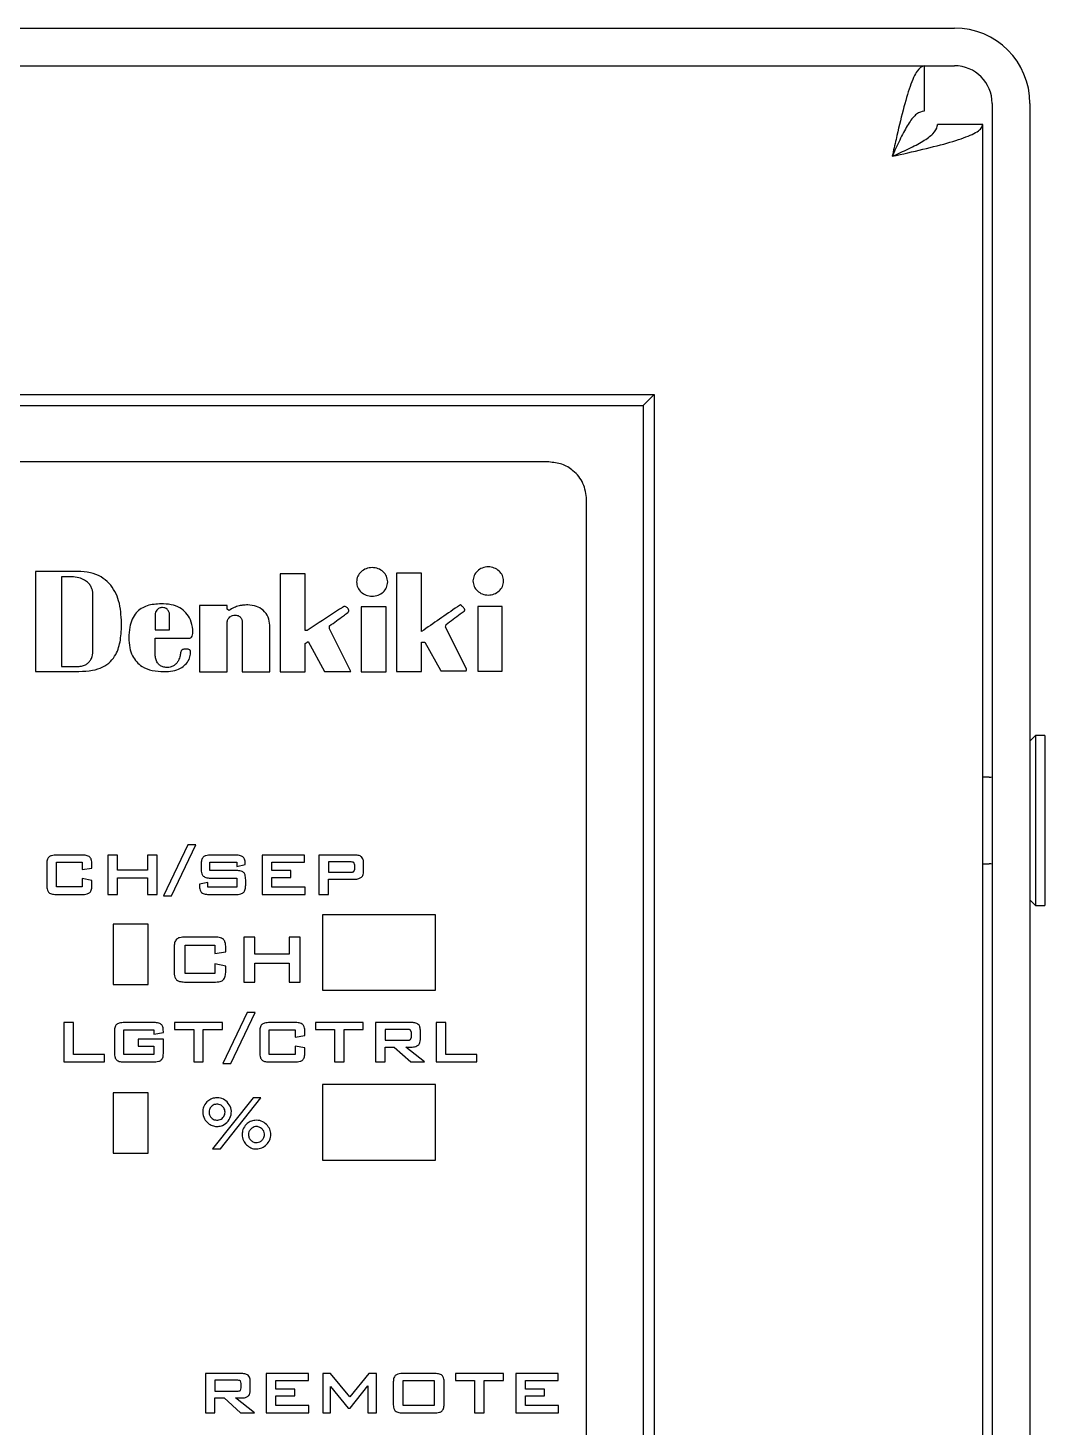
# Model space of a CAD drawing. Header units: millimetres. Extents: x 8 to 774, y 1 to 562.
# Drawn here: x 189.59 to 216.54, y 313.95 to 351.05 of the extents above; entities that cross this region are included whole.
import ezdxf

# ---------------------------------------------------------------- set-up
doc = ezdxf.new("R2010")
doc.units = ezdxf.units.MM
doc.layers.get('0').update_dxf_attribs({"lineweight": 9})

# ---------------------------------------------------------------- blocks, each defined once
blk = doc.blocks.new('A$C396656B2')
at = {"color": 7, "linetype": 'Continuous', "lineweight": 30}
for p, q in [((0.004, 0), (96.004, 0)), ((0.004, -1), (96.004, -1)), ((95.201, -1), (95.201, -2.2)), ((97.004, -2), (97.004, -128)), ((98.004, -2), (98.004, -128)), ((96.754, -2.554), (95.554, -2.554)), ((96.754, -127.246), (96.754, -2.554)), ((27.466, -9.711), (88.043, -9.711)), ((27.754, -10), (87.754, -10)), ((88.043, -9.711), (87.754, -10)), ((87.754, -10), (87.754, -90)), ((88.043, -9.711), (88.043, -90.289)), ((85.255, -11.5), (30.255, -11.5)), ((86.255, -87.501), (86.255, -12.5)), ((72.761, -14.399), (71.647, -14.399)), ((71.647, -14.399), (71.647, -17.051)), ((78.796, -14.461), (78.136, -14.461)), ((78.136, -14.461), (78.136, -17.063)), ((78.796, -15.963), (78.796, -14.461)), ((81.878, -14.447), (81.218, -14.447)), ((81.218, -14.447), (81.218, -17.05)), ((81.878, -15.994), (81.878, -14.447)), ((72.335, -14.54), (72.335, -16.919)), ((72.545, -14.54), (72.335, -14.54)), ((73.171, -16.522), (73.171, -15.015)), ((74.82, -15.55), (74.82, -15.95)), ((75.204, -15.95), (75.204, -15.55)), ((75.995, -15.302), (75.995, -17.06)), ((76.726, -15.302), (75.995, -15.302)), ((76.726, -15.404), (76.726, -15.302)), ((76.77, -15.434), (76.726, -15.404)), ((80.281, -15.342), (80.281, -17.063)), ((80.942, -15.342), (80.281, -15.342)), ((80.942, -17.063), (80.942, -15.342)), ((83.376, -15.328), (83.376, -17.042)), ((84.019, -15.328), (83.376, -15.328)), ((84.019, -17.042), (84.019, -15.328)), ((74.82, -15.95), (75.204, -15.95)), ((76.726, -17.06), (76.726, -15.76)), ((77.126, -15.725), (77.126, -17.06)), ((77.858, -17.06), (77.858, -15.822)), ((79.443, -15.92), (79.443, -15.842)), ((80.009, -17.051), (79.443, -15.92)), ((82.511, -15.879), (82.53, -15.809)), ((83.073, -16.978), (82.511, -15.879)), ((74.82, -16.169), (75.731, -16.169)), ((74.82, -16.603), (74.82, -16.169)), ((78.845, -15.963), (78.796, -15.963)), ((78.796, -16.312), (78.875, -16.254)), ((78.796, -17.063), (78.796, -16.312)), ((78.875, -16.254), (79.308, -17.051)), ((81.878, -17.05), (81.878, -16.272)), ((81.878, -16.272), (81.964, -16.274)), ((81.964, -16.274), (82.379, -17.015)), ((71.647, -17.051), (72.801, -17.051)), ((72.335, -16.919), (72.775, -16.919)), ((75.995, -17.06), (76.726, -17.06)), ((77.126, -17.06), (77.858, -17.06)), ((78.136, -17.063), (78.796, -17.063)), ((79.308, -17.051), (80.009, -17.051)), ((80.281, -17.063), (80.942, -17.063)), ((81.218, -17.05), (81.878, -17.05)), ((83.069, -17.022), (83.073, -16.978)), ((83.376, -17.042), (84.019, -17.042)), ((98.154, -18.75), (98.004, -18.9)), ((98.404, -18.75), (98.154, -18.75)), ((98.154, -18.75), (98.154, -22.827)), ((98.404, -18.75), (98.404, -22.827)), ((96.927, -19.853), (96.754, -19.853)), ((75.685, -21.647), (75.043, -23.001)), ((75.252, -23.001), (75.898, -21.647)), ((75.898, -21.647), (75.685, -21.647)), ((71.947, -22.163), (71.947, -22.714)), ((72.202, -22.761), (72.202, -22.109)), ((72.202, -22.109), (72.887, -22.109)), ((72.871, -21.917), (72.218, -21.917)), ((72.887, -22.109), (72.887, -22.302)), ((73.144, -22.264), (73.144, -22.163)), ((73.819, -21.917), (73.563, -21.917)), ((73.563, -21.917), (73.563, -22.961)), ((73.819, -22.314), (73.819, -21.917)), ((74.869, -21.917), (74.614, -21.917)), ((74.614, -21.917), (74.614, -22.314)), ((74.869, -22.961), (74.869, -21.917)), ((76.038, -22.163), (76.038, -22.28)), ((76.267, -22.325), (76.267, -22.104)), ((76.267, -22.104), (76.986, -22.104)), ((76.932, -21.917), (76.312, -21.917)), ((76.986, -22.104), (76.986, -22.216)), ((76.986, -22.216), (77.207, -22.169)), ((77.207, -22.169), (77.207, -22.144)), ((78.779, -21.917), (77.659, -21.917)), ((77.659, -21.917), (77.659, -22.961)), ((77.916, -22.329), (77.916, -22.101)), ((77.916, -22.101), (78.779, -22.101)), ((78.779, -22.101), (78.779, -21.917)), ((79.16, -21.917), (79.16, -22.961)), ((80.1, -21.917), (79.16, -21.917)), ((79.411, -22.097), (79.411, -22.374)), ((79.992, -22.097), (79.411, -22.097)), ((80.108, -22.181), (80.083, -22.116)), ((80.108, -22.29), (80.108, -22.181)), ((80.345, -22.351), (80.345, -22.12)), ((96.754, -22.147), (96.927, -22.147)), ((72.887, -22.302), (73.144, -22.264)), ((73.144, -22.591), (72.887, -22.539)), ((72.887, -22.539), (72.887, -22.761)), ((73.144, -22.714), (73.144, -22.591)), ((74.614, -22.314), (73.819, -22.314)), ((73.819, -22.961), (73.819, -22.521)), ((73.819, -22.521), (74.614, -22.521)), ((74.614, -22.521), (74.614, -22.961)), ((76.948, -22.325), (76.267, -22.325)), ((76.312, -22.527), (76.988, -22.527)), ((76.988, -22.527), (76.988, -22.766)), ((77.219, -22.714), (77.219, -22.571)), ((78.419, -22.329), (77.916, -22.329)), ((77.916, -22.766), (77.916, -22.509)), ((77.916, -22.509), (78.419, -22.509)), ((78.419, -22.509), (78.419, -22.329)), ((79.411, -22.374), (79.992, -22.374)), ((79.411, -22.961), (79.411, -22.554)), ((79.411, -22.554), (80.1, -22.554)), ((80.083, -22.355), (80.108, -22.29)), ((72.887, -22.761), (72.202, -22.761)), ((72.218, -22.961), (72.871, -22.961)), ((73.563, -22.961), (73.819, -22.961)), ((74.614, -22.961), (74.869, -22.961)), ((75.043, -23.001), (75.252, -23.001)), ((76.22, -22.643), (75.994, -22.685)), ((75.994, -22.685), (75.994, -22.714)), ((76.22, -22.766), (76.22, -22.643)), ((76.988, -22.766), (76.22, -22.766)), ((76.27, -22.961), (76.948, -22.961)), ((77.659, -22.961), (78.792, -22.961)), ((78.792, -22.766), (77.916, -22.766)), ((78.792, -22.961), (78.792, -22.766)), ((79.16, -22.961), (79.411, -22.961)), ((98.154, -22.827), (98.154, -23.25)), ((98.404, -22.827), (98.404, -23.25)), ((98.004, -23.1), (98.154, -23.25)), ((98.154, -23.25), (98.404, -23.25)), ((79.254, -23.5), (79.254, -25.5)), ((82.254, -23.5), (79.254, -23.5)), ((82.254, -25.5), (82.254, -23.5)), ((74.632, -23.745), (73.703, -23.745)), ((73.703, -23.745), (73.703, -25.345)), ((74.632, -25.345), (74.632, -23.745)), ((76.378, -24.088), (75.633, -24.088)), ((77.463, -24.088), (77.169, -24.088)), ((77.169, -24.088), (77.169, -25.282)), ((77.463, -24.542), (77.463, -24.088)), ((78.662, -24.088), (78.371, -24.088)), ((78.371, -24.088), (78.371, -24.542)), ((78.662, -25.282), (78.662, -24.088)), ((75.323, -24.37), (75.323, -24.999)), ((75.614, -25.053), (75.614, -24.308)), ((75.614, -24.308), (76.398, -24.308)), ((76.398, -24.308), (76.398, -24.528)), ((76.398, -24.528), (76.691, -24.485)), ((76.691, -24.485), (76.691, -24.37)), ((76.691, -24.859), (76.398, -24.8)), ((76.398, -24.8), (76.398, -25.053)), ((78.371, -24.542), (77.463, -24.542)), ((77.463, -25.282), (77.463, -24.779)), ((77.463, -24.779), (78.371, -24.779)), ((78.371, -24.779), (78.371, -25.282)), ((76.398, -25.053), (75.614, -25.053)), ((76.691, -24.999), (76.691, -24.859)), ((73.703, -25.345), (74.632, -25.345)), ((75.633, -25.282), (76.378, -25.282)), ((77.169, -25.282), (77.463, -25.282)), ((78.371, -25.282), (78.662, -25.282)), ((79.254, -25.5), (82.254, -25.5)), ((77.255, -26.085), (76.613, -27.439)), ((76.822, -27.439), (77.468, -26.085)), ((77.468, -26.085), (77.255, -26.085)), ((72.659, -26.355), (72.403, -26.355)), ((72.403, -26.355), (72.403, -27.399)), ((72.659, -27.204), (72.659, -26.355)), ((73.74, -26.601), (73.74, -27.152)), ((73.994, -27.199), (73.994, -26.547)), ((73.994, -26.547), (74.789, -26.547)), ((74.767, -26.355), (74.011, -26.355)), ((74.789, -26.547), (74.789, -26.659)), ((74.789, -26.659), (75.038, -26.617)), ((75.038, -26.617), (75.038, -26.589)), ((76.601, -26.355), (75.337, -26.355)), ((75.337, -26.355), (75.337, -26.542)), ((75.337, -26.542), (75.842, -26.542)), ((75.842, -26.542), (75.842, -27.399)), ((76.096, -27.399), (76.096, -26.542)), ((76.096, -26.542), (76.601, -26.542)), ((76.601, -26.542), (76.601, -26.355)), ((77.591, -26.601), (77.591, -27.152)), ((77.845, -27.199), (77.845, -26.547)), ((77.845, -26.547), (78.532, -26.547)), ((78.515, -26.355), (77.863, -26.355)), ((78.532, -26.547), (78.532, -26.74)), ((78.532, -26.74), (78.789, -26.702)), ((78.789, -26.702), (78.789, -26.601)), ((80.334, -26.355), (79.07, -26.355)), ((79.07, -26.355), (79.07, -26.542)), ((79.07, -26.542), (79.575, -26.542)), ((79.575, -26.542), (79.575, -27.399)), ((79.829, -27.399), (79.829, -26.542)), ((79.829, -26.542), (80.334, -26.542)), ((80.334, -26.542), (80.334, -26.355)), ((81.604, -26.355), (80.663, -26.355)), ((80.663, -26.355), (80.663, -27.399)), ((81.495, -26.535), (80.914, -26.535)), ((80.914, -26.535), (80.914, -26.824)), ((81.611, -26.619), (81.586, -26.554)), ((81.611, -26.74), (81.611, -26.619)), ((81.849, -26.804), (81.849, -26.558)), ((82.525, -26.355), (82.268, -26.355)), ((82.268, -26.355), (82.268, -27.399)), ((82.525, -27.204), (82.525, -26.355)), ((75.038, -26.791), (74.374, -26.791)), ((74.374, -26.791), (74.374, -26.977)), ((74.374, -26.977), (74.789, -26.977)), ((74.789, -26.977), (74.789, -27.199)), ((75.038, -27.152), (75.038, -26.791)), ((78.789, -27.029), (78.532, -26.977)), ((78.532, -26.977), (78.532, -27.199)), ((78.789, -27.152), (78.789, -27.029)), ((80.914, -26.824), (81.495, -26.824)), ((80.914, -27.004), (81.154, -27.004)), ((80.914, -27.399), (80.914, -27.004)), ((81.154, -27.004), (81.592, -27.399)), ((81.461, -27.004), (81.604, -27.004)), ((81.957, -27.399), (81.461, -27.004)), ((81.586, -26.805), (81.611, -26.74)), ((72.403, -27.399), (73.478, -27.399)), ((73.478, -27.204), (72.659, -27.204)), ((73.478, -27.399), (73.478, -27.204)), ((74.789, -27.199), (73.994, -27.199)), ((74.011, -27.399), (74.767, -27.399)), ((75.842, -27.399), (76.096, -27.399)), ((76.613, -27.439), (76.822, -27.439)), ((78.532, -27.199), (77.845, -27.199)), ((77.863, -27.399), (78.515, -27.399)), ((79.575, -27.399), (79.829, -27.399)), ((80.663, -27.399), (80.914, -27.399)), ((81.592, -27.399), (81.957, -27.399)), ((82.268, -27.399), (83.344, -27.399)), ((83.344, -27.204), (82.525, -27.204)), ((83.344, -27.399), (83.344, -27.204)), ((82.254, -28), (79.254, -28)), ((79.254, -28), (79.254, -30)), ((82.254, -30), (82.254, -28)), ((74.632, -28.219), (73.703, -28.219)), ((73.703, -28.219), (73.703, -29.819)), ((74.632, -29.819), (74.632, -28.219)), ((77.414, -28.349), (76.339, -29.703)), ((76.55, -29.703), (77.624, -28.349)), ((77.624, -28.349), (77.414, -28.349)), ((73.703, -29.819), (74.632, -29.819)), ((76.339, -29.703), (76.55, -29.703)), ((79.254, -30), (82.254, -30)), ((77.096, -35.654), (76.155, -35.654)), ((76.155, -35.654), (76.155, -36.698)), ((76.406, -35.834), (76.406, -36.123)), ((76.987, -35.834), (76.406, -35.834)), ((77.103, -35.918), (77.078, -35.853)), ((77.103, -36.039), (77.103, -35.918)), ((77.34, -36.103), (77.34, -35.857)), ((78.88, -35.654), (77.76, -35.654)), ((77.76, -35.654), (77.76, -36.698)), ((78.017, -36.067), (78.017, -35.839)), ((78.017, -35.839), (78.88, -35.839)), ((78.88, -35.839), (78.88, -35.654)), ((79.465, -35.654), (79.261, -35.654)), ((79.261, -35.654), (79.261, -36.698)), ((79.976, -36.274), (79.465, -35.654)), ((80.485, -35.654), (79.976, -36.274)), ((79.987, -36.573), (80.454, -35.98)), ((80.454, -35.98), (80.454, -36.698)), ((80.69, -35.654), (80.485, -35.654)), ((80.69, -36.698), (80.69, -35.654)), ((81.13, -35.9), (81.13, -36.451)), ((82.226, -35.846), (81.384, -35.846)), ((81.384, -35.846), (81.384, -36.498)), ((82.209, -35.654), (81.401, -35.654)), ((82.226, -36.498), (82.226, -35.846)), ((82.48, -36.451), (82.48, -35.9)), ((84.048, -35.654), (82.784, -35.654)), ((82.784, -35.654), (82.784, -35.841)), ((82.784, -35.841), (83.288, -35.841)), ((83.288, -35.841), (83.288, -36.698)), ((83.543, -36.698), (83.543, -35.841)), ((83.543, -35.841), (84.048, -35.841)), ((84.048, -35.841), (84.048, -35.654)), ((85.497, -35.654), (84.377, -35.654)), ((84.377, -35.654), (84.377, -36.698)), ((84.634, -36.067), (84.634, -35.839)), ((84.634, -35.839), (85.497, -35.839)), ((85.497, -35.839), (85.497, -35.654)), ((76.406, -36.123), (76.987, -36.123)), ((76.406, -36.698), (76.406, -36.303)), ((76.406, -36.303), (76.646, -36.303)), ((76.646, -36.303), (77.083, -36.698)), ((77.449, -36.698), (76.952, -36.303)), ((76.952, -36.303), (77.096, -36.303)), ((77.078, -36.104), (77.103, -36.039)), ((78.519, -36.067), (78.017, -36.067)), ((78.017, -36.246), (78.519, -36.246)), ((78.017, -36.503), (78.017, -36.246)), ((78.519, -36.246), (78.519, -36.067)), ((79.465, -35.997), (79.938, -36.573)), ((79.465, -36.698), (79.465, -35.997)), ((85.137, -36.067), (84.634, -36.067)), ((84.634, -36.503), (84.634, -36.246)), ((84.634, -36.246), (85.137, -36.246)), ((85.137, -36.246), (85.137, -36.067)), ((76.155, -36.698), (76.406, -36.698)), ((77.083, -36.698), (77.449, -36.698)), ((77.76, -36.698), (78.893, -36.698)), ((78.893, -36.503), (78.017, -36.503)), ((78.893, -36.698), (78.893, -36.503)), ((79.261, -36.698), (79.465, -36.698)), ((79.938, -36.573), (79.987, -36.573)), ((80.454, -36.698), (80.69, -36.698)), ((81.384, -36.498), (82.226, -36.498)), ((81.401, -36.698), (82.209, -36.698)), ((83.288, -36.698), (83.543, -36.698)), ((84.377, -36.698), (85.511, -36.698)), ((85.511, -36.503), (84.634, -36.503)), ((85.511, -36.698), (85.511, -36.503))]:
    blk.add_line(p, q, dxfattribs=at)
for centre, radius, start, end in [((96.004, -2), 2, 0, 90), ((96.004, -2), 1, 0, 90), ((96.927, -19.553), 0.3, 270, 284.974), ((96.927, -22.447), 0.3, 75.026, 90)]:
    blk.add_arc(centre, radius, start, end, dxfattribs=at)
for points, knots in [([(95.201, -1), (95.139, -1.028), (95.014, -1.084), (94.828, -1.518), (94.642, -2.154), (94.484, -2.825), (94.388, -3.25), (94.354, -3.4)], [0, 0, 0, 0, 0.220052, 0.440123, 0.66019, 0.880262, 1, 1, 1, 1]), ([(95.201, -2.2), (95.134, -2.216), (95.001, -2.248), (94.802, -2.496), (94.603, -2.854), (94.453, -3.181), (94.371, -3.364), (94.354, -3.4)], [0, 0, 0, 0, 0.235626, 0.47125, 0.706775, 0.942303, 1, 1, 1, 1]), ([(94.354, -3.4), (94.631, -3.338), (95.184, -3.214), (95.917, -3.027), (96.46, -2.841), (96.722, -2.683), (96.746, -2.587), (96.754, -2.554)], [0, 0, 0, 0, 0.220052, 0.440122, 0.660192, 0.880263, 1, 1, 1, 1]), ([(94.354, -3.4), (94.502, -3.334), (94.799, -3.201), (95.183, -3.001), (95.453, -2.802), (95.548, -2.652), (95.553, -2.57), (95.554, -2.554)], [0, 0, 0, 0, 0.235625, 0.471248, 0.706775, 0.942305, 1, 1, 1, 1]), ([(86.255, -12.5), (86.236, -12.351), (86.198, -12.058), (85.931, -11.733), (85.604, -11.536), (85.373, -11.512), (85.255, -11.5)], [0, 0, 0, 0, 0.283687, 0.557905, 0.775029, 1, 1, 1, 1]), ([(73.929, -15.764), (73.918, -15.567), (73.897, -15.194), (73.676, -14.762), (73.385, -14.531), (73.094, -14.417), (72.878, -14.405), (72.761, -14.399)], [0, 0, 0, 0, 0.28884, 0.547506, 0.682314, 0.828999, 1, 1, 1, 1]), ([(80.984, -14.678), (80.978, -14.627), (80.965, -14.526), (80.867, -14.401), (80.732, -14.318), (80.57, -14.289), (80.408, -14.318), (80.273, -14.401), (80.176, -14.526), (80.163, -14.627), (80.156, -14.678)], [0, 0, 0, 0, 0.121976, 0.242785, 0.367679, 0.500058, 0.632206, 0.757121, 0.878008, 1, 1, 1, 1]), ([(84.054, -14.653), (84.047, -14.603), (84.035, -14.504), (83.939, -14.382), (83.807, -14.3), (83.648, -14.271), (83.489, -14.3), (83.357, -14.382), (83.262, -14.504), (83.249, -14.603), (83.243, -14.653)], [0, 0, 0, 0, 0.122088, 0.243037, 0.367966, 0.500194, 0.632332, 0.757096, 0.877931, 1, 1, 1, 1]), ([(73.171, -15.015), (73.17, -14.991), (73.167, -14.938), (73.145, -14.855), (73.102, -14.765), (73.026, -14.677), (72.909, -14.601), (72.743, -14.549), (72.616, -14.543), (72.545, -14.54)], [0, 0, 0, 0, 0.081537, 0.17995, 0.291551, 0.417126, 0.570632, 0.759536, 1, 1, 1, 1]), ([(80.156, -14.678), (80.163, -14.729), (80.176, -14.83), (80.273, -14.955), (80.408, -15.038), (80.57, -15.067), (80.732, -15.038), (80.867, -14.955), (80.965, -14.83), (80.978, -14.729), (80.984, -14.678)], [0, 0, 0, 0, 0.122188, 0.24306, 0.36788, 0.499942, 0.632235, 0.757035, 0.877828, 1, 1, 1, 1]), ([(83.243, -14.653), (83.249, -14.703), (83.262, -14.802), (83.357, -14.925), (83.489, -15.007), (83.648, -15.035), (83.807, -15.007), (83.939, -14.925), (84.035, -14.802), (84.047, -14.703), (84.054, -14.653)], [0, 0, 0, 0, 0.122217, 0.24305, 0.367743, 0.499806, 0.631959, 0.756816, 0.877764, 1, 1, 1, 1]), ([(74.978, -15.258), (74.853, -15.265), (74.612, -15.278), (74.338, -15.448), (74.2, -15.668), (74.132, -15.895), (74.126, -16.064), (74.122, -16.157)], [0, 0, 0, 0, 0.263135, 0.505394, 0.64324, 0.803991, 1, 1, 1, 1]), ([(75.012, -15.358), (74.983, -15.361), (74.927, -15.369), (74.865, -15.42), (74.827, -15.483), (74.822, -15.527), (74.82, -15.55)], [0, 0, 0, 0, 0.283739, 0.558425, 0.775686, 1, 1, 1, 1]), ([(75.821, -15.942), (75.804, -15.854), (75.772, -15.693), (75.648, -15.491), (75.469, -15.349), (75.238, -15.269), (75.067, -15.262), (74.978, -15.258)], [0, 0, 0, 0, 0.221213, 0.405725, 0.575444, 0.779399, 1, 1, 1, 1]), ([(75.204, -15.55), (75.2, -15.521), (75.193, -15.465), (75.141, -15.403), (75.079, -15.364), (75.035, -15.36), (75.012, -15.358)], [0, 0, 0, 0, 0.28359, 0.558529, 0.775775, 1, 1, 1, 1]), ([(76.726, -15.76), (76.727, -15.751), (76.729, -15.728), (76.745, -15.681), (76.774, -15.631), (76.822, -15.588), (76.876, -15.562), (76.919, -15.559), (76.942, -15.558)], [0, 0, 0, 0, 0.086989, 0.211285, 0.451489, 0.612625, 0.790942, 1, 1, 1, 1]), ([(77.048, -15.311), (77.002, -15.325), (76.905, -15.355), (76.817, -15.407), (76.77, -15.434)], [0, 0, 0, 0, 0.469186, 1, 1, 1, 1]), ([(76.942, -15.558), (76.96, -15.559), (76.994, -15.561), (77.038, -15.58), (77.072, -15.606), (77.097, -15.637), (77.114, -15.669), (77.124, -15.698), (77.126, -15.717), (77.126, -15.725)], [0, 0, 0, 0, 0.197216, 0.367174, 0.520599, 0.66227, 0.7972, 0.912636, 1, 1, 1, 1]), ([(77.272, -15.289), (77.227, -15.29), (77.152, -15.292), (77.078, -15.306), (77.048, -15.311)], [0, 0, 0, 0, 0.5969, 1, 1, 1, 1]), ([(77.858, -15.822), (77.849, -15.75), (77.832, -15.602), (77.697, -15.423), (77.5, -15.307), (77.353, -15.295), (77.272, -15.289)], [0, 0, 0, 0, 0.242816, 0.50242, 0.729407, 1, 1, 1, 1]), ([(79.809, -15.336), (79.805, -15.339), (79.792, -15.347), (79.757, -15.369), (79.657, -15.433), (79.348, -15.635), (79.062, -15.821), (78.845, -15.963)], [0, 0, 0, 0, 0.014034, 0.037959, 0.108924, 0.325707, 1, 1, 1, 1]), ([(79.443, -15.842), (79.565, -15.755), (79.727, -15.64), (79.885, -15.521), (79.924, -15.492)], [0, 0, 0, 0, 0.756099, 1, 1, 1, 1]), ([(79.901, -15.355), (79.892, -15.349), (79.876, -15.336), (79.849, -15.329), (79.827, -15.329), (79.815, -15.334), (79.809, -15.336)], [0, 0, 0, 0, 0.339349, 0.616833, 0.811424, 1, 1, 1, 1]), ([(79.924, -15.492), (79.929, -15.487), (79.939, -15.479), (79.949, -15.462), (79.953, -15.445), (79.952, -15.424), (79.943, -15.402), (79.926, -15.377), (79.91, -15.363), (79.901, -15.355)], [0, 0, 0, 0, 0.12898, 0.242343, 0.347921, 0.454107, 0.608753, 0.78886, 1, 1, 1, 1]), ([(82.901, -15.29), (82.895, -15.294), (82.872, -15.309), (82.531, -15.544), (82.197, -15.774), (81.878, -15.994)], [0, 0, 0, 0, 0.01768, 0.066023, 1, 1, 1, 1]), ([(82.53, -15.809), (82.656, -15.715), (82.817, -15.596), (82.977, -15.476), (83.012, -15.45)], [0, 0, 0, 0, 0.784876, 1, 1, 1, 1]), ([(82.933, -15.295), (82.929, -15.293), (82.922, -15.29), (82.913, -15.288), (82.906, -15.288), (82.903, -15.289), (82.901, -15.29)], [0, 0, 0, 0, 0.361819, 0.652145, 0.838504, 1, 1, 1, 1]), ([(83.019, -15.394), (83.009, -15.382), (82.98, -15.349), (82.951, -15.316), (82.933, -15.295)], [0, 0, 0, 0, 0.354365, 1, 1, 1, 1]), ([(83.012, -15.45), (83.015, -15.447), (83.021, -15.441), (83.025, -15.428), (83.025, -15.416), (83.024, -15.407), (83.022, -15.4), (83.02, -15.396), (83.019, -15.394)], [0, 0, 0, 0, 0.221057, 0.431203, 0.634586, 0.781766, 0.907143, 1, 1, 1, 1]), ([(72.801, -17.051), (72.92, -17.046), (73.136, -17.038), (73.425, -16.948), (73.642, -16.801), (73.818, -16.56), (73.918, -16.202), (73.925, -15.917), (73.929, -15.764)], [0, 0, 0, 0, 0.180126, 0.325655, 0.45053, 0.569453, 0.769371, 1, 1, 1, 1]), ([(75.731, -16.169), (75.741, -16.168), (75.761, -16.165), (75.793, -16.134), (75.814, -16.078), (75.825, -16.009), (75.822, -15.963), (75.821, -15.942)], [0, 0, 0, 0, 0.109714, 0.220369, 0.479204, 0.763286, 1, 1, 1, 1]), ([(74.122, -16.157), (74.126, -16.246), (74.133, -16.41), (74.207, -16.631), (74.321, -16.801), (74.497, -16.945), (74.747, -17.041), (74.948, -17.051), (75.05, -17.056)], [0, 0, 0, 0, 0.181593, 0.333488, 0.467137, 0.593136, 0.791917, 1, 1, 1, 1]), ([(72.775, -16.919), (72.816, -16.916), (72.892, -16.912), (72.992, -16.87), (73.065, -16.81), (73.124, -16.727), (73.163, -16.63), (73.168, -16.555), (73.171, -16.522)], [0, 0, 0, 0, 0.19643, 0.361252, 0.508116, 0.645021, 0.841691, 1, 1, 1, 1]), ([(75.128, -16.947), (75.093, -16.944), (75.028, -16.939), (74.941, -16.892), (74.874, -16.818), (74.828, -16.719), (74.823, -16.643), (74.82, -16.603)], [0, 0, 0, 0, 0.199036, 0.379742, 0.556517, 0.771608, 1, 1, 1, 1]), ([(75.5, -16.53), (75.494, -16.565), (75.481, -16.643), (75.447, -16.746), (75.394, -16.833), (75.328, -16.895), (75.237, -16.94), (75.166, -16.944), (75.128, -16.947)], [0, 0, 0, 0, 0.169545, 0.383886, 0.518612, 0.660073, 0.81538, 1, 1, 1, 1]), ([(75.643, -16.457), (75.628, -16.457), (75.6, -16.458), (75.564, -16.464), (75.534, -16.477), (75.51, -16.499), (75.503, -16.52), (75.5, -16.53)], [0, 0, 0, 0, 0.261128, 0.467848, 0.63484, 0.809741, 1, 1, 1, 1]), ([(75.759, -16.524), (75.759, -16.52), (75.758, -16.511), (75.753, -16.497), (75.743, -16.485), (75.724, -16.47), (75.69, -16.459), (75.66, -16.458), (75.643, -16.457)], [0, 0, 0, 0, 0.088895, 0.183155, 0.286981, 0.407727, 0.653349, 1, 1, 1, 1]), ([(75.72, -16.73), (75.736, -16.685), (75.759, -16.618), (75.759, -16.548), (75.759, -16.524)], [0, 0, 0, 0, 0.669312, 1, 1, 1, 1]), ([(75.05, -17.056), (75.13, -17.053), (75.281, -17.047), (75.479, -16.982), (75.63, -16.873), (75.69, -16.779), (75.72, -16.73)], [0, 0, 0, 0, 0.304435, 0.576348, 0.781857, 1, 1, 1, 1]), ([(82.379, -17.015), (82.381, -17.018), (82.385, -17.024), (82.395, -17.033), (82.403, -17.036), (82.408, -17.037)], [0, 0, 0, 0, 0.312249, 0.590682, 1, 1, 1, 1]), ([(82.408, -17.037), (82.411, -17.037), (82.417, -17.038), (82.434, -17.038), (82.476, -17.038), (82.583, -17.038), (82.78, -17.037), (82.949, -17.036), (83.05, -17.036)], [0, 0, 0, 0, 0.011124, 0.028875, 0.077994, 0.210427, 0.527711, 1, 1, 1, 1]), ([(83.05, -17.036), (83.052, -17.035), (83.056, -17.035), (83.062, -17.032), (83.066, -17.027), (83.068, -17.024), (83.069, -17.022)], [0, 0, 0, 0, 0.266213, 0.527383, 0.74959, 1, 1, 1, 1]), ([(72.003, -21.969), (71.993, -21.98), (71.972, -22.006), (71.951, -22.073), (71.948, -22.127), (71.947, -22.163)], [0, 0, 0, 0, 0.218315, 0.476819, 1, 1, 1, 1]), ([(72.218, -21.917), (72.169, -21.919), (72.105, -21.921), (72.034, -21.946), (72.013, -21.962), (72.003, -21.969)], [0, 0, 0, 0, 0.652115, 0.840596, 1, 1, 1, 1]), ([(73.088, -21.969), (73.075, -21.96), (73.046, -21.939), (72.971, -21.92), (72.911, -21.918), (72.871, -21.917)], [0, 0, 0, 0, 0.206316, 0.464205, 1, 1, 1, 1]), ([(73.144, -22.163), (73.142, -22.118), (73.14, -22.061), (73.113, -21.996), (73.096, -21.978), (73.088, -21.969)], [0, 0, 0, 0, 0.639766, 0.831051, 1, 1, 1, 1]), ([(76.095, -21.969), (76.085, -21.981), (76.064, -22.006), (76.042, -22.073), (76.04, -22.127), (76.038, -22.163)], [0, 0, 0, 0, 0.220149, 0.479318, 1, 1, 1, 1]), ([(76.312, -21.917), (76.262, -21.919), (76.198, -21.921), (76.126, -21.946), (76.105, -21.962), (76.095, -21.969)], [0, 0, 0, 0, 0.652262, 0.84075, 1, 1, 1, 1]), ([(77.148, -21.967), (77.135, -21.958), (77.105, -21.939), (77.031, -21.92), (76.972, -21.918), (76.932, -21.917)], [0, 0, 0, 0, 0.208672, 0.467454, 1, 1, 1, 1]), ([(77.207, -22.144), (77.206, -22.122), (77.205, -22.082), (77.192, -22.031), (77.173, -21.992), (77.156, -21.975), (77.148, -21.967)], [0, 0, 0, 0, 0.33947, 0.624686, 0.819737, 1, 1, 1, 1]), ([(80.083, -22.116), (80.077, -22.113), (80.065, -22.105), (80.034, -22.098), (80.009, -22.097), (79.992, -22.097)], [0, 0, 0, 0, 0.204822, 0.463439, 1, 1, 1, 1]), ([(80.288, -21.965), (80.276, -21.956), (80.249, -21.938), (80.185, -21.92), (80.134, -21.918), (80.1, -21.917)], [0, 0, 0, 0, 0.224128, 0.48655, 1, 1, 1, 1]), ([(80.345, -22.12), (80.344, -22.101), (80.343, -22.067), (80.328, -22.01), (80.303, -21.981), (80.288, -21.965)], [0, 0, 0, 0, 0.326915, 0.609168, 1, 1, 1, 1]), ([(76.038, -22.28), (76.04, -22.325), (76.043, -22.383), (76.07, -22.447), (76.087, -22.466), (76.095, -22.475)], [0, 0, 0, 0, 0.638013, 0.829939, 1, 1, 1, 1]), ([(76.095, -22.475), (76.108, -22.484), (76.137, -22.505), (76.211, -22.524), (76.271, -22.526), (76.312, -22.527)], [0, 0, 0, 0, 0.206925, 0.464817, 1, 1, 1, 1]), ([(77.163, -22.376), (77.15, -22.367), (77.122, -22.347), (77.048, -22.328), (76.988, -22.326), (76.948, -22.325)], [0, 0, 0, 0, 0.206103, 0.463633, 1, 1, 1, 1]), ([(77.219, -22.571), (77.217, -22.526), (77.215, -22.468), (77.188, -22.403), (77.171, -22.385), (77.163, -22.376)], [0, 0, 0, 0, 0.641741, 0.832405, 1, 1, 1, 1]), ([(79.992, -22.374), (80.013, -22.373), (80.039, -22.373), (80.07, -22.363), (80.079, -22.357), (80.083, -22.355)], [0, 0, 0, 0, 0.654217, 0.842778, 1, 1, 1, 1]), ([(80.1, -22.554), (80.142, -22.553), (80.209, -22.552), (80.266, -22.518), (80.287, -22.506)], [0, 0, 0, 0, 0.629631, 1, 1, 1, 1]), ([(80.287, -22.506), (80.297, -22.496), (80.318, -22.476), (80.341, -22.422), (80.343, -22.379), (80.345, -22.351)], [0, 0, 0, 0, 0.246392, 0.509591, 1, 1, 1, 1]), ([(71.947, -22.714), (71.949, -22.759), (71.951, -22.817), (71.979, -22.882), (71.996, -22.901), (72.004, -22.909)], [0, 0, 0, 0, 0.639508, 0.830864, 1, 1, 1, 1]), ([(72.004, -22.909), (72.017, -22.918), (72.045, -22.939), (72.119, -22.958), (72.178, -22.96), (72.218, -22.961)], [0, 0, 0, 0, 0.208461, 0.466887, 1, 1, 1, 1]), ([(72.871, -22.961), (72.92, -22.96), (72.984, -22.957), (73.057, -22.932), (73.078, -22.916), (73.088, -22.909)], [0, 0, 0, 0, 0.651252, 0.840089, 1, 1, 1, 1]), ([(73.088, -22.909), (73.098, -22.897), (73.119, -22.872), (73.141, -22.804), (73.143, -22.75), (73.144, -22.714)], [0, 0, 0, 0, 0.219511, 0.478201, 1, 1, 1, 1]), ([(75.994, -22.714), (75.995, -22.759), (75.998, -22.817), (76.026, -22.882), (76.043, -22.901), (76.051, -22.909)], [0, 0, 0, 0, 0.639039, 0.830449, 1, 1, 1, 1]), ([(76.051, -22.909), (76.064, -22.918), (76.093, -22.939), (76.168, -22.958), (76.229, -22.96), (76.27, -22.961)], [0, 0, 0, 0, 0.207308, 0.465545, 1, 1, 1, 1]), ([(76.948, -22.961), (76.996, -22.96), (77.06, -22.957), (77.131, -22.932), (77.152, -22.917), (77.162, -22.909)], [0, 0, 0, 0, 0.650271, 0.83944, 1, 1, 1, 1]), ([(77.162, -22.909), (77.172, -22.898), (77.193, -22.872), (77.215, -22.805), (77.217, -22.75), (77.219, -22.714)], [0, 0, 0, 0, 0.218066, 0.476606, 1, 1, 1, 1]), ([(75.633, -24.088), (75.577, -24.09), (75.504, -24.093), (75.422, -24.121), (75.398, -24.139), (75.387, -24.148)], [0, 0, 0, 0, 0.651874, 0.840468, 1, 1, 1, 1]), ([(76.627, -24.148), (76.612, -24.137), (76.579, -24.114), (76.494, -24.092), (76.425, -24.09), (76.378, -24.088)], [0, 0, 0, 0, 0.205657, 0.463143, 1, 1, 1, 1]), ([(75.387, -24.148), (75.376, -24.161), (75.351, -24.19), (75.327, -24.267), (75.325, -24.328), (75.323, -24.37)], [0, 0, 0, 0, 0.217984, 0.476703, 1, 1, 1, 1]), ([(76.691, -24.37), (76.689, -24.319), (76.686, -24.253), (76.655, -24.179), (76.636, -24.158), (76.627, -24.148)], [0, 0, 0, 0, 0.639519, 0.830976, 1, 1, 1, 1]), ([(75.323, -24.999), (75.325, -25.051), (75.328, -25.117), (75.359, -25.191), (75.379, -25.213), (75.388, -25.223)], [0, 0, 0, 0, 0.640417, 0.831642, 1, 1, 1, 1]), ([(75.388, -25.223), (75.402, -25.233), (75.435, -25.256), (75.52, -25.278), (75.587, -25.28), (75.633, -25.282)], [0, 0, 0, 0, 0.209157, 0.467838, 1, 1, 1, 1]), ([(76.378, -25.282), (76.435, -25.28), (76.509, -25.278), (76.591, -25.249), (76.615, -25.23), (76.626, -25.222)], [0, 0, 0, 0, 0.652625, 0.840934, 1, 1, 1, 1]), ([(76.626, -25.222), (76.638, -25.209), (76.663, -25.179), (76.687, -25.102), (76.69, -25.041), (76.691, -24.999)], [0, 0, 0, 0, 0.219418, 0.478284, 1, 1, 1, 1]), ([(73.796, -26.407), (73.786, -26.418), (73.765, -26.444), (73.743, -26.511), (73.741, -26.565), (73.74, -26.601)], [0, 0, 0, 0, 0.218316, 0.476817, 1, 1, 1, 1]), ([(74.011, -26.355), (73.962, -26.357), (73.898, -26.359), (73.826, -26.384), (73.806, -26.4), (73.796, -26.407)], [0, 0, 0, 0, 0.652119, 0.840591, 1, 1, 1, 1]), ([(74.982, -26.406), (74.969, -26.397), (74.94, -26.377), (74.866, -26.358), (74.807, -26.356), (74.767, -26.355)], [0, 0, 0, 0, 0.207988, 0.466495, 1, 1, 1, 1]), ([(75.038, -26.589), (75.036, -26.547), (75.034, -26.492), (75.006, -26.432), (74.99, -26.414), (74.982, -26.406)], [0, 0, 0, 0, 0.631369, 0.824977, 1, 1, 1, 1]), ([(77.647, -26.407), (77.637, -26.418), (77.616, -26.444), (77.595, -26.511), (77.593, -26.565), (77.591, -26.601)], [0, 0, 0, 0, 0.218315, 0.476819, 1, 1, 1, 1]), ([(77.863, -26.355), (77.813, -26.357), (77.75, -26.359), (77.678, -26.384), (77.657, -26.4), (77.647, -26.407)], [0, 0, 0, 0, 0.652058, 0.840672, 1, 1, 1, 1]), ([(78.732, -26.407), (78.72, -26.398), (78.691, -26.377), (78.616, -26.358), (78.555, -26.356), (78.515, -26.355)], [0, 0, 0, 0, 0.206084, 0.463606, 1, 1, 1, 1]), ([(78.789, -26.601), (78.787, -26.556), (78.784, -26.499), (78.757, -26.434), (78.74, -26.416), (78.732, -26.407)], [0, 0, 0, 0, 0.6396, 0.831028, 1, 1, 1, 1]), ([(81.586, -26.554), (81.581, -26.551), (81.568, -26.543), (81.537, -26.536), (81.512, -26.535), (81.495, -26.535)], [0, 0, 0, 0, 0.204855, 0.463451, 1, 1, 1, 1]), ([(81.791, -26.403), (81.778, -26.394), (81.752, -26.376), (81.688, -26.358), (81.637, -26.356), (81.604, -26.355)], [0, 0, 0, 0, 0.226203, 0.488699, 1, 1, 1, 1]), ([(81.849, -26.558), (81.848, -26.539), (81.846, -26.505), (81.832, -26.448), (81.806, -26.419), (81.791, -26.403)], [0, 0, 0, 0, 0.326351, 0.608403, 1, 1, 1, 1]), ([(81.495, -26.824), (81.516, -26.823), (81.543, -26.823), (81.573, -26.813), (81.582, -26.807), (81.586, -26.805)], [0, 0, 0, 0, 0.65422, 0.842779, 1, 1, 1, 1]), ([(81.604, -27.004), (81.646, -27.003), (81.713, -27.002), (81.77, -26.969), (81.791, -26.957)], [0, 0, 0, 0, 0.630112, 1, 1, 1, 1]), ([(81.791, -26.957), (81.801, -26.947), (81.821, -26.927), (81.844, -26.874), (81.847, -26.831), (81.849, -26.804)], [0, 0, 0, 0, 0.24681, 0.509854, 1, 1, 1, 1]), ([(73.74, -27.152), (73.742, -27.197), (73.744, -27.255), (73.771, -27.32), (73.788, -27.339), (73.796, -27.347)], [0, 0, 0, 0, 0.640157, 0.83134, 1, 1, 1, 1]), ([(73.796, -27.347), (73.809, -27.356), (73.837, -27.377), (73.911, -27.396), (73.971, -27.398), (74.011, -27.399)], [0, 0, 0, 0, 0.20708, 0.464931, 1, 1, 1, 1]), ([(74.767, -27.399), (74.816, -27.398), (74.88, -27.395), (74.952, -27.37), (74.973, -27.355), (74.982, -27.347)], [0, 0, 0, 0, 0.651502, 0.840151, 1, 1, 1, 1]), ([(74.982, -27.347), (74.992, -27.336), (75.014, -27.31), (75.035, -27.243), (75.037, -27.188), (75.038, -27.152)], [0, 0, 0, 0, 0.217083, 0.475599, 1, 1, 1, 1]), ([(77.591, -27.152), (77.593, -27.197), (77.595, -27.255), (77.623, -27.32), (77.64, -27.339), (77.648, -27.347)], [0, 0, 0, 0, 0.639992, 0.831283, 1, 1, 1, 1]), ([(77.648, -27.347), (77.66, -27.356), (77.689, -27.377), (77.763, -27.396), (77.823, -27.398), (77.863, -27.399)], [0, 0, 0, 0, 0.208703, 0.467028, 1, 1, 1, 1]), ([(78.515, -27.399), (78.564, -27.398), (78.629, -27.395), (78.701, -27.37), (78.722, -27.354), (78.732, -27.347)], [0, 0, 0, 0, 0.65227, 0.840757, 1, 1, 1, 1]), ([(78.732, -27.347), (78.742, -27.335), (78.763, -27.31), (78.785, -27.242), (78.787, -27.188), (78.789, -27.152)], [0, 0, 0, 0, 0.219224, 0.478149, 1, 1, 1, 1]), ([(76.19, -28.458), (76.155, -28.501), (76.091, -28.58), (76.083, -28.681), (76.08, -28.726)], [0, 0, 0, 0, 0.553504, 1, 1, 1, 1]), ([(76.08, -28.726), (76.089, -28.787), (76.107, -28.913), (76.229, -29.039), (76.361, -29.102), (76.485, -29.114), (76.628, -29.081), (76.762, -28.975), (76.846, -28.803), (76.841, -28.608), (76.766, -28.508), (76.729, -28.459)], [0, 0, 0, 0, 0.124035, 0.252891, 0.33499, 0.418853, 0.500246, 0.627386, 0.750953, 0.877047, 1, 1, 1, 1]), ([(76.729, -28.459), (76.685, -28.424), (76.596, -28.355), (76.435, -28.342), (76.293, -28.374), (76.224, -28.43), (76.19, -28.458)], [0, 0, 0, 0, 0.276271, 0.560622, 0.780344, 1, 1, 1, 1]), ([(76.31, -28.878), (76.326, -28.892), (76.357, -28.919), (76.417, -28.94), (76.479, -28.942), (76.541, -28.928), (76.595, -28.895), (76.638, -28.849), (76.666, -28.792), (76.674, -28.73), (76.666, -28.668), (76.638, -28.611), (76.595, -28.565), (76.54, -28.531), (76.479, -28.516), (76.417, -28.519), (76.357, -28.54), (76.326, -28.567), (76.311, -28.582)], [0, 0, 0, 0, 0.062962, 0.123337, 0.186971, 0.249793, 0.311981, 0.375968, 0.436773, 0.499359, 0.562107, 0.623476, 0.688505, 0.750992, 0.813285, 0.876212, 0.936394, 1, 1, 1, 1]), ([(76.311, -28.582), (76.29, -28.606), (76.255, -28.65), (76.25, -28.706), (76.248, -28.73)], [0, 0, 0, 0, 0.563071, 1, 1, 1, 1]), ([(76.248, -28.73), (76.251, -28.761), (76.257, -28.817), (76.294, -28.859), (76.31, -28.878)], [0, 0, 0, 0, 0.553835, 1, 1, 1, 1]), ([(77.235, -29.054), (77.199, -29.098), (77.135, -29.177), (77.128, -29.278), (77.125, -29.322)], [0, 0, 0, 0, 0.553756, 1, 1, 1, 1]), ([(77.773, -29.055), (77.729, -29.021), (77.639, -28.951), (77.478, -28.938), (77.336, -28.97), (77.268, -29.026), (77.235, -29.054)], [0, 0, 0, 0, 0.277769, 0.562754, 0.78086, 1, 1, 1, 1]), ([(77.237, -29.591), (77.276, -29.623), (77.353, -29.687), (77.504, -29.712), (77.652, -29.685), (77.776, -29.596), (77.865, -29.472), (77.892, -29.323), (77.867, -29.172), (77.804, -29.094), (77.773, -29.055)], [0, 0, 0, 0, 0.125996, 0.249935, 0.373216, 0.499732, 0.626512, 0.750592, 0.875455, 1, 1, 1, 1]), ([(77.356, -29.176), (77.336, -29.201), (77.3, -29.244), (77.295, -29.3), (77.293, -29.325)], [0, 0, 0, 0, 0.563279, 1, 1, 1, 1]), ([(77.653, -29.175), (77.628, -29.156), (77.579, -29.116), (77.49, -29.108), (77.412, -29.128), (77.375, -29.16), (77.356, -29.176)], [0, 0, 0, 0, 0.281589, 0.562366, 0.777558, 1, 1, 1, 1]), ([(77.653, -29.474), (77.673, -29.45), (77.712, -29.401), (77.72, -29.311), (77.701, -29.232), (77.669, -29.194), (77.653, -29.175)], [0, 0, 0, 0, 0.278335, 0.560805, 0.777319, 1, 1, 1, 1]), ([(77.125, -29.322), (77.131, -29.378), (77.142, -29.48), (77.208, -29.556), (77.237, -29.591)], [0, 0, 0, 0, 0.554536, 1, 1, 1, 1]), ([(77.293, -29.325), (77.297, -29.356), (77.303, -29.412), (77.339, -29.455), (77.355, -29.474)], [0, 0, 0, 0, 0.55637, 1, 1, 1, 1]), ([(77.355, -29.474), (77.379, -29.493), (77.429, -29.532), (77.518, -29.54), (77.597, -29.521), (77.634, -29.49), (77.653, -29.474)], [0, 0, 0, 0, 0.278289, 0.560229, 0.778537, 1, 1, 1, 1]), ([(77.078, -35.853), (77.073, -35.85), (77.06, -35.842), (77.029, -35.835), (77.004, -35.834), (76.987, -35.834)], [0, 0, 0, 0, 0.206192, 0.464929, 1, 1, 1, 1]), ([(77.282, -35.702), (77.27, -35.694), (77.243, -35.676), (77.18, -35.658), (77.129, -35.655), (77.096, -35.654)], [0, 0, 0, 0, 0.226669, 0.489567, 1, 1, 1, 1]), ([(77.34, -35.857), (77.339, -35.838), (77.338, -35.804), (77.323, -35.748), (77.297, -35.719), (77.282, -35.702)], [0, 0, 0, 0, 0.32655, 0.608727, 1, 1, 1, 1]), ([(81.185, -35.706), (81.176, -35.718), (81.155, -35.743), (81.134, -35.81), (81.131, -35.864), (81.13, -35.9)], [0, 0, 0, 0, 0.217387, 0.476009, 1, 1, 1, 1]), ([(81.401, -35.654), (81.352, -35.656), (81.288, -35.658), (81.216, -35.683), (81.195, -35.699), (81.185, -35.706)], [0, 0, 0, 0, 0.653888, 0.84177, 1, 1, 1, 1]), ([(82.426, -35.706), (82.413, -35.697), (82.384, -35.676), (82.31, -35.658), (82.25, -35.656), (82.209, -35.654)], [0, 0, 0, 0, 0.204505, 0.46183, 1, 1, 1, 1]), ([(82.48, -35.9), (82.479, -35.856), (82.476, -35.798), (82.45, -35.733), (82.433, -35.715), (82.426, -35.706)], [0, 0, 0, 0, 0.640863, 0.831962, 1, 1, 1, 1]), ([(76.987, -36.123), (77.007, -36.123), (77.034, -36.122), (77.065, -36.113), (77.074, -36.107), (77.078, -36.104)], [0, 0, 0, 0, 0.652674, 0.841655, 1, 1, 1, 1]), ([(77.096, -36.303), (77.138, -36.302), (77.204, -36.301), (77.261, -36.268), (77.282, -36.256)], [0, 0, 0, 0, 0.629582, 1, 1, 1, 1]), ([(77.282, -36.256), (77.292, -36.246), (77.313, -36.226), (77.336, -36.173), (77.339, -36.13), (77.34, -36.103)], [0, 0, 0, 0, 0.246817, 0.509852, 1, 1, 1, 1]), ([(81.13, -36.451), (81.132, -36.496), (81.134, -36.554), (81.161, -36.619), (81.178, -36.638), (81.185, -36.647)], [0, 0, 0, 0, 0.64109, 0.832163, 1, 1, 1, 1]), ([(81.185, -36.647), (81.198, -36.656), (81.227, -36.676), (81.301, -36.695), (81.361, -36.697), (81.401, -36.698)], [0, 0, 0, 0, 0.205655, 0.46314, 1, 1, 1, 1]), ([(82.209, -36.698), (82.258, -36.697), (82.322, -36.695), (82.394, -36.67), (82.415, -36.654), (82.424, -36.647)], [0, 0, 0, 0, 0.652058, 0.840672, 1, 1, 1, 1]), ([(82.424, -36.647), (82.434, -36.635), (82.456, -36.609), (82.477, -36.542), (82.479, -36.488), (82.48, -36.451)], [0, 0, 0, 0, 0.217526, 0.476, 1, 1, 1, 1])]:
    blk.add_open_spline(points, degree=3, knots=knots, dxfattribs=at)

msp = doc.modelspace()

# ---------------------------------------------------------------- block references
msp.add_blockref('A$C396656B2', (118.139, 351.045))

doc.saveas('drawing.dxf')
